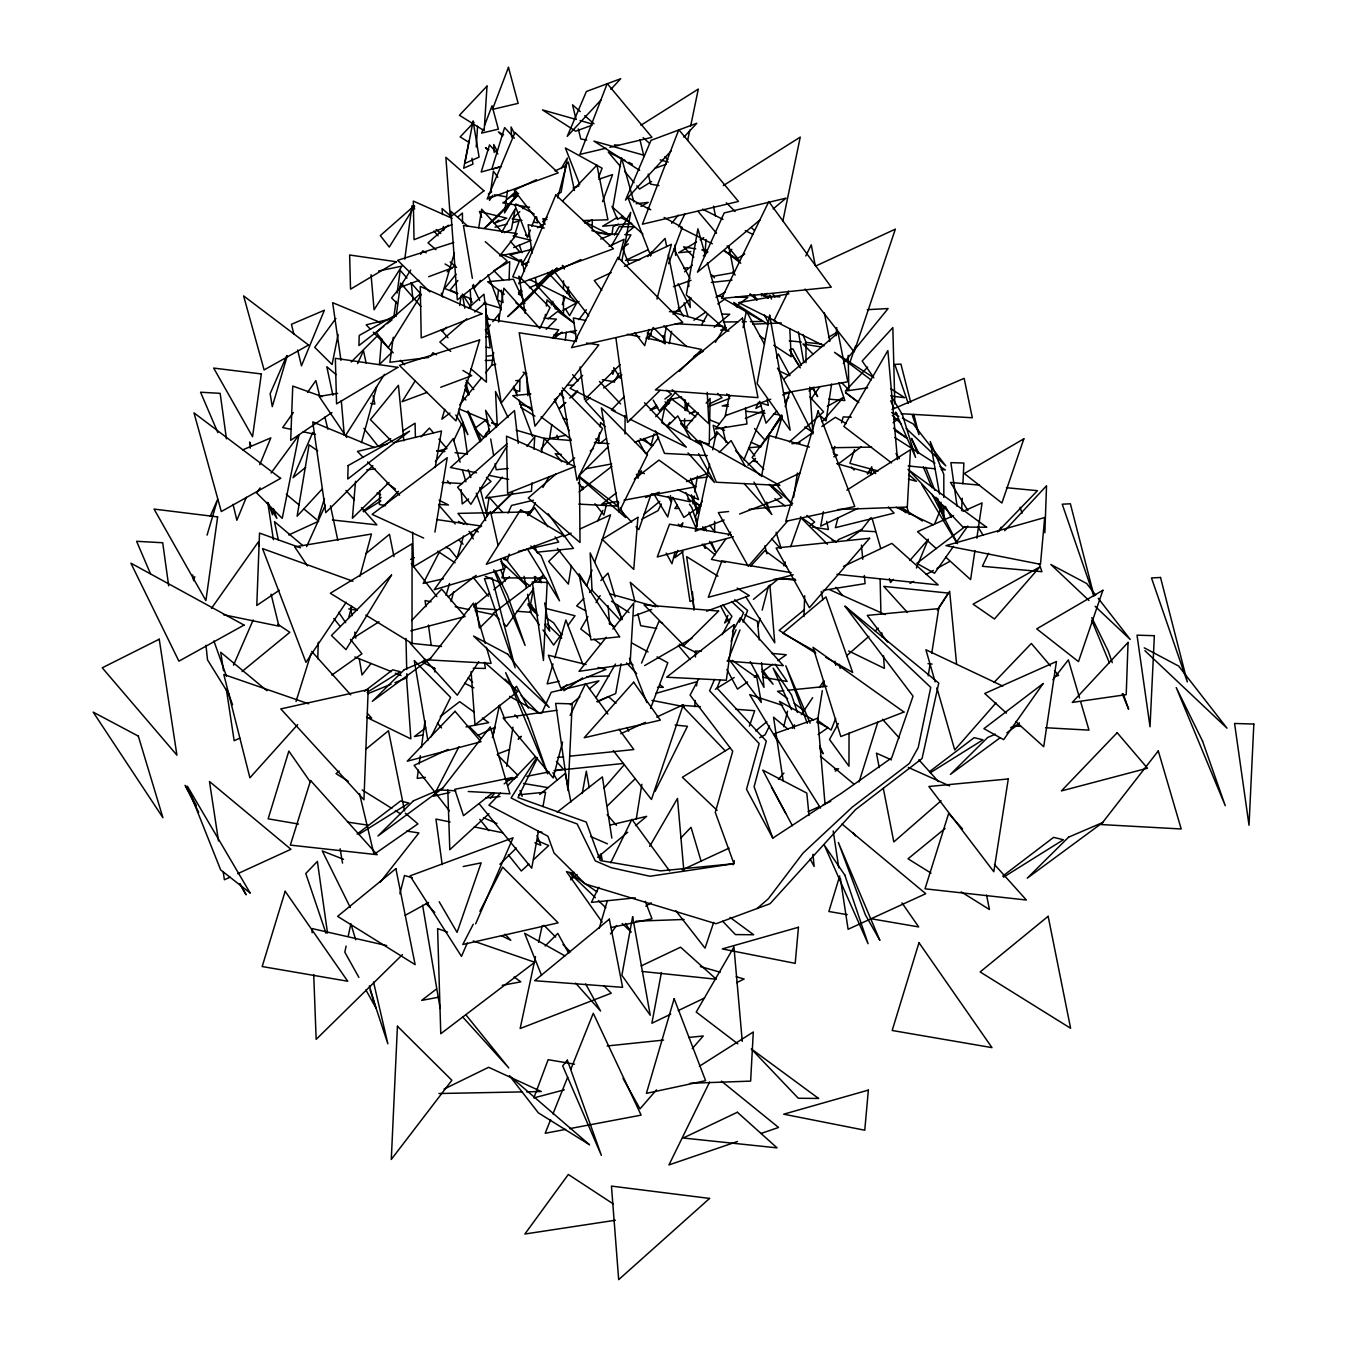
<?xml version="1.0" encoding="UTF-8"?>
<svg xmlns="http://www.w3.org/2000/svg" width="1347" height="1347" viewBox="0 0 1347 1347"><rect width="100%" height="100%" fill="white"/><g stroke="black" fill="none" stroke-linecap="round" stroke-linejoin="round"><path stroke-width="1.5" d="M563.501 295.599L563.467 314.541L536.746 285.362L540.096 282.971M563.517 289.285L563.517 280.866M625.042 434.003L625.075 415.566M714.651 521.373L714.617 531.863L709.835 525.296M849.048 733.071L848.964 766.224L829.499 739.452L838.322 723.541M592.158 227.929L592.343 219.797L584.884 223.316M379.82 490.561L379.366 504.502L385.562 505.647M317.724 658.801L318.313 642.233M509.065 279.907L509.705 261.571L493.878 270.646L503.408 280.429M684.377 426.881L684.663 418.698M684.95 410.498L685.303 400.261M803.957 616.589L804.681 595.795M1044.868 532.738L1046.535 485.745L1004.677 530.735M961.623 510.648L962.213 498.222M962.903 483.725L963.88 463.031L950.881 462.644L957.094 506.354M498.676 321.984L499.181 313.784L492.8 321.731M531.981 482.9L531.476 491.301L485.476 498.104L502.33 477.091M533.984 449.292L534.742 436.697L526.963 446.396M476.249 146.924L477.579 126.231M704.734 256.216L706.081 239.463M836.083 335.74L836.74 327.607M871.122 474.531L871.762 466.769L867.586 474.077M355.541 481.334L352.409 518.258L388.997 482.445M381.639 338.602L379.45 364.498L391.152 353.032M694.715 706.687L695.271 700.44M696.584 685.876L696.955 681.7L655.585 693.469M544.963 318.498L545.417 314.356M546.31 306.089L546.983 299.893L574.192 323.162M598.354 443.382L599.482 432.959M600.156 426.713L600.594 422.554L605.258 426.528M498.542 289.874L497.38 299.876L503.088 302.57L501.252 290.194M490.022 196.477L489.5 200.383L492.699 195.349M490.527 192.587L493.389 171.153L497.851 177.299M507.533 190.432L504.536 212.91L516.911 193.396M393.779 317.707L396.018 301.206M397.129 292.973L400.194 270.292L406.996 278.139M393.29 337.272L389.906 362.276L428.817 357.46M396.102 316.427L400.615 283.089L420.938 306.527M404.757 259.196L411.98 205.754L414.724 208.92M418.328 770.13L417.216 778.364L425.399 777.354M419.17 763.968L420.281 755.734M421.392 747.518L425.012 720.78M485.947 436.765L486.503 432.64M565.252 340.168L566.346 332.254M618.643 502.111L618.071 506.118L578.806 504.132M611.908 234.715L613.087 226.734L618.374 224.04M831.604 383.996L826.065 420.954L819.953 415.432M974.942 550.586L970.598 579.597L945.628 557.052M976.811 538.143L982.081 502.919L963.088 511.389M793.652 497.279L797.424 473.033M928.235 675.824L930.137 663.616M931.737 653.43L938.724 608.625L867.266 615.394L887.589 642.081M459.647 305.516L461.23 295.498M478.724 227.879L481.687 209.189L502.094 232.054M493.675 352.611L491.706 365.088L495.747 364.279M498.609 321.445L503.879 288.191L539.676 328.298M486.57 513.375L489.129 497.195L502.734 512.449M551.782 424.507L549.559 438.516L565.892 435.266M555.25 402.484L555.89 398.476M506.758 766.359L512.954 727.228M692.947 503.93L694.227 495.982M694.85 492.009L697.392 476.097M817.208 722.716L822.327 690.674M822.966 686.667L823.926 680.656L819.414 687.458M571.381 565.454L568.367 584.076L548.684 561.43L560.335 550.064M636.255 819.06L641.846 784.324M434.929 532.116L447.204 457.711L372.109 514.369L423.665 538.059M435.182 467.561L441.479 431.006L393.459 442.675M621.809 261.301L630.733 212.371L611.302 246.131M538.463 831.2L531.711 868.175L479.145 803.772M542.959 806.55L545.586 792.171L518.662 794.764M621.102 663.785L615.68 693.57L596.738 701.568M533.479 588.386L530.583 604.214L536.561 612.632M534.574 582.46L535.668 576.516M582.207 793.501L586.315 771.191L589.245 787.692M669.274 343.67L671.581 331.379M661.411 972.534L651.881 1023.232L670.705 1014.207M761.526 476.552L769.238 435.586L809.429 447.036M823.404 511.759L820.71 526.155L858.106 508.24M469.059 140.745L463.671 168.207L472.965 164.098L471.989 158.256M541.46 452.44L544.239 438.398L516.12 430.131M338.114 334.443L332.069 364.566L314.727 347.341L335.874 318.498M666.512 326.193L664.105 338.249L653.699 327.91M650.584 255.812L651.392 251.788M729.4 395.21L725.258 415.718L770.753 399.217M743.056 327.54L746.373 311.123L764.439 344.226M687.66 140.458L689.782 130.188M690.641 126.079L698.302 89.087L640.953 125.237M782.792 221.346L800.253 137.108L723.255 185.633M346.112 946.099L344.815 952.194L358.874 977.383M348.284 935.946L350.894 923.739L355.675 939.785M492.531 737.533L499.434 705.306M535.517 956.673L520.144 1028.536L611.269 993.21L603.961 985.836M538.598 942.311L542.117 925.877M661.697 422.015L664.745 407.737L675.049 418.142M709.616 464.042L695.237 531.206L724.164 519.993M712.664 449.797L716.587 431.478L728.222 443.23M672.389 497.834L667.725 517.012L653.968 494.096M783.735 726.723L787.524 711.182M555.082 338.484L556.564 332.541M606.386 504.839L603.86 515.025L594.903 503.727M399.874 893.768L404.504 875.483L412.401 877.84M562.541 742.062L553.179 777.909L503.088 717.968L556.9 710.273M451.06 601.57L453.686 591.602M557.692 197.925L566.161 165.732L555.015 170.968M492.446 737.348L495.09 727.313L478.151 735.277M618.728 259.567L624.065 239.295L609.063 246.349M648.968 329.443L644.708 345.657L634.622 332.642M656.982 299.051L671.378 244.329L624.368 266.403M838.053 517.568L835.393 527.67L894.088 513.123L888.38 506.977M654.053 433.936L650.955 445.655L644.068 438.415M757.856 626.355L760.011 618.239M762.149 610.14L768.598 585.81M675.066 552.034L671.951 563.753L666.176 553.095M681.835 526.677L682.878 522.771L680.134 525.869M361.501 442.591L376.722 386.774M348.469 618.357L351.752 606.318M359.969 576.196L371.469 534.018L294.707 546.899L307.453 565.841M833.221 452.306L834.887 446.413M841.538 422.806L843.205 416.913L851.338 417.2M441.799 296.054L454.394 252.983M552.994 663.936L547.135 683.889L559.123 681.329M554.745 657.942L565.875 620.007L582.695 663.886M599.263 928.201L607.413 900.469M194.793 576.735L193.631 580.709L192.688 574.933M207.084 535.113L217.608 499.434L210.216 516.356M287.298 355.692L272.262 406.642L270.158 393.678L286.793 355.591M444.779 409.32L441.867 419.22L449.898 413.058M446.059 595.391L449.561 583.487M457.155 557.742L463.57 535.938M614.569 368.421L612.834 374.298L612.228 370.593M775.704 438.061L782.22 416.425M785.183 406.592L789.914 390.849M839.72 875.937L828.86 911.498L847.229 914.647M505.546 565.993L501.875 577.863L545.788 578.099M507.381 560.066L509.217 554.122M318.246 518.41L324.459 498.592M296.02 701.501L311.106 653.396M859.049 781.984L877.823 722.144M513.611 238.284L519.066 221.043L513.055 222.575M854.52 449.612L849.923 463.368L878.143 470.979M592.007 570.101L586.72 585.894L557.405 548.364M594.667 562.204L610.561 514.84L580.49 528.765M713.708 922.358L705.037 948.17L675.739 910.639M733.021 864.757L734.368 860.784M849.536 363.522L855.48 346.179M651.005 494.383L638.865 529.624L636.003 526.626M749.387 726.168L754.707 710.694L735.917 709.297M686.027 410.7L688.721 403.107M783.903 565.841L785.267 562.002M790.723 546.613L800.96 517.787L827.428 544.239M602.53 201.646L612.548 174.605L598.708 179.286M562.271 304.658L565.168 296.862M566.632 292.973L568.804 287.13M519.151 293.882L520.599 290.043M530.398 230.068L527.553 237.577L514.739 204.828M531.812 226.313L535.365 216.934M598.556 177.535L602.092 168.19L565.386 147.985L579.681 184.472M581.635 490.342L583.066 486.57M668.533 263.743L682.272 227.441L664.138 217.473M650.567 708.387L667.809 662.791L657.05 656.881M483.118 129.194L481.637 133.1L498.356 129.16L492.059 105.756L484.617 125.288M648.682 338.956L653.177 327.489M720.089 680.387L717.025 688.165L766.291 741.103L754.101 786.766L772.791 838.12L841.319 793.332L891.697 757.873L913.047 696.163L844.99 606.251L938.758 683.081L922.072 758.513L855.497 809.648L770.029 903.719L716.032 923.739L585.17 883.952L554.038 852.971L547.943 836.234L488.927 805.203L500.562 793.029M727.734 660.973L739.991 629.908M743.056 622.129L747.652 610.477L734.738 599.752M550.62 1119.727L545.198 1133.265L565.605 1129.409M552.943 1113.918L567.676 1077.145M570.774 1069.4L593.269 1013.264L641.121 1115.131L569.697 1128.634M835.696 718.54L831.065 730.074L817.68 720.376M246.349 497.279L236.87 520.262L233.048 504.384M259.769 464.698L270.831 437.876L242.696 449.881M677.81 550.401L674.78 557.759L682.996 551.714M743.881 460L764.338 410.38L745.346 418.496M758.26 402.618L755.852 408.461L761.308 405.43M776.731 357.881L778.347 353.992L789.982 375.527M916.398 568.03L928.302 539.204M934.65 523.831L942.58 504.62M641.542 663.078L658.902 621.455L662.572 623.307M520.11 259.718L512.752 276.775L519.908 278.913M551.31 304.944L552.876 301.29M312.773 432.454L293.09 477.663L305.702 467.325M233.502 665.199L253.169 620.007M467.291 943.018L461.482 956.404L410.06 875.87L513.072 837.8L475.626 923.89M727.936 615.394L724.619 622.988L729.434 619.048M714.567 679.359L709.6 690.775L759.169 743.578L746.524 789.325L772.791 838.12M731.118 641.273L736.085 629.84M739.385 622.23L743.527 612.717L731.539 601.486M702.141 501.135L695.49 516.339L697.174 526.626M357.595 363.606L363.471 350.59L366.098 362.932M306.611 546.663L325.334 505.209M508.088 513.089L511.523 505.462L533.412 500.242M541.763 713.22L551.209 692.274L598.944 680.858L589.414 688.839M574.142 872.284L570.741 879.81L577.072 874.506M988.58 553.28L982.367 566.296L1041.921 571.7L1039.278 563.905M999.238 530.954L1001.023 527.233M453.602 440.772L461.768 423.749M473.891 607.042L475.71 603.254L479.33 627.702M530.045 513.864L535.517 502.65M570.151 715.308L585.625 683.535L607.867 714.011M598.775 887.286L591.417 902.389L635.296 897.843M610.73 862.737L631.878 819.313L669.627 870.987M709.583 1082.062L668.954 1164.919L737.466 1141.498M678.585 226.835L684.916 213.971M537.52 757.991L518.023 797.576L586.231 822.04L600.257 860.548L660.619 870.903L733.963 863.696L715.274 812.359L732.734 751.256L690.085 695.119L698.84 678.619M788.517 291.12L773.969 320.754L824.027 345.893M805.809 255.947L811.264 244.834L815.221 265.376M539.962 328.011L550.014 307.705L518.881 276.118L525.212 313.363M431.023 736.944L450.588 697.376L414.27 660.518L427.875 740.547M661.276 504.031L658.01 510.665L641.913 519.201M769.507 725.898L765.079 734.822L759.674 737.701M597.411 521.39L602.884 510.412M655.097 791.396L687.458 726.286L675.133 725.056M439.543 551.698L423.211 583.419L443.315 578.84M458.957 746.709L433.465 796.195L449.797 792.491M473.252 924.227L462.812 944.5L558.129 922.847L502.667 867.114L479.902 911.33M722.177 634.639L731.909 616.32L722.935 604.837M577.459 301.576L569.629 315.636L565.269 308.716M637.586 477.848L641.542 470.743M732.465 631.794L740.379 617.616L783.314 665.637L727.06 661.023M614.417 235.153L619.216 226.616L634.151 226.767L626.271 233.368M701.652 324.644L707.63 314.003M501.64 232.391L515.143 208.953L511.355 229.647L504.182 232.677M561.278 168.51L567.323 158.02L561.042 192.419L557.456 193.934M531.779 247.292L521.609 264.955L528.967 261.84M542.841 487.513L549.054 476.72M614.047 381.942L619.132 373.119M596.014 697.847L615.461 664.088M587.898 616.724L580.776 629.015L590.693 636.592M596.048 602.665L600.122 595.643M649.709 846.354L677.474 798.451L683.821 870.499M715.392 342.34L725.04 326.311M414.674 206.209L389.283 247.073L380.309 235.59L414.236 205.788M421.342 294.454L388.205 347.762L376.251 332.44L420.399 293.663M506.91 446.379L470.911 504.283L457.626 487.277L507.078 443.82M410.683 270.074L399.655 287.568L419.001 280.328M420.601 254.314L422.806 250.811L426.224 252.832M415.28 380.746L402.046 401.743L427.201 392.331M430.72 356.231L432.926 352.729L436.445 354.817M536.78 757.485L511.085 797.963L526.155 805.523L577.19 823.96L595.29 860.885L611.353 867.737L649.894 876.257L733.963 863.696M345.573 435.485L384.552 374.314M478.741 661.646L457.29 695.204L410.178 643.192L441.563 646.476M781.715 415.011L765.382 440.553L754.488 428.514M937.36 610.309L948.372 593.101L883.784 586.366L907.457 612.498M760.567 447.052L769.827 433.044M772.151 429.541L781.428 415.533M938.051 608.793L949.652 591.282L956.623 664.357M677.154 505.091L674.881 508.526L678.753 508.391M792.339 728.256L794.595 724.854M801.364 714.651L812.645 697.662M554.055 402.298L557.355 397.348M346.213 602.244L305.971 662.37L262.547 548.599L352.965 581.231M575.253 341.06L577.459 337.777M527.805 515.228L530.162 511.894L457.963 513.392L467.173 524.69M810.625 399.739L819.902 386.555M953.508 546.326L934.532 573.266L916.802 563.349L965.126 526.559M955.882 542.959L967.752 526.121M293.36 412.468L282.685 427.588L290.885 429.289M307.571 392.331L315.872 380.578L319.879 396.793M211.462 608.339L258.237 542.083L259.213 546.091M725.848 538.935L711.401 559.392L725.376 562.288M728.256 535.517L730.663 532.099M489.365 429.255L483.455 437.455L474.514 428.615M533.496 588.925L506.489 626.372L503.559 623.459M538.413 582.106L543.312 575.304L493.255 613.255L499.131 619.081M561.952 633.646L553.634 645.045L542.942 629.908M567.895 625.513L575.017 615.764L545.535 608.389M610.477 933.892L616.556 925.541M260.173 487.9L256.536 492.85L282.23 518.376L298.916 435.064L271.067 473.033M782.371 416.223L752.097 457.492L763.85 469.16M578.89 319.694L586.332 309.709M646.223 454.107L658.717 437.371M667.455 425.669L669.947 422.318M726.572 414.556L715.442 429.02L746.945 423.968L745.413 408.006M435.367 461.566L453.198 438.617L460.118 462.189M871.054 517.618L860.733 530.87L875.314 531.678M1019.41 722.834L1016.833 726.151L1020.959 726.37M1052.899 679.747L1068.356 659.862L1079.553 697.999M480.424 280.429L474.093 288.494L473.403 284.436M500.714 254.617L517.181 233.637L463.435 225.454L472.376 278.324M525.566 372.092L501.303 402.972L487.092 318.919L558.752 329.83L552.371 337.962M371.031 663.482L362.023 674.965L359.245 658.616M380.224 882.167L418.9 832.934L406.659 831.082M486.435 329.661L490.257 324.896M606.352 637.232L578.991 671.345L630.093 663.802L633.73 603.119L612.868 629.1M671.698 223.282L678.265 215.116M564.528 166.792L568.333 162.078L574.462 190.466M456.111 274.199L444.611 288.426L457.475 293.814M457.862 280.513L450.1 290.11L457.795 293.326M459.681 404.858L481.704 377.615M485.594 372.799L492.076 364.784M541.039 449.157L550.216 437.809M490.426 798.283L494.332 793.45M402.938 284.015L391.59 297.906L397.466 303.917M843.34 363.522L888.111 308.547L867.249 309.692M685.034 428.464L698.234 412.653M706.148 403.174L710.122 398.426L709.263 444.089L695.776 440.705M675.588 392.28L659.323 411.02L653.194 400.042M787.574 521.036L748.275 566.346L718.338 512.618L728.592 511.54M603.877 788.231L624.2 764.793M656.494 1089.858L640.01 1108.867L623.038 1078.425M692.24 1048.639L703.252 1035.961L688.62 1037.493M822.141 421.796L843.424 397.365L827.226 406.407M776.748 410.919L766.022 423.16L759.725 401.271M784.813 401.726L788.837 397.146M893.297 579.378L890.535 582.527L889.39 578.52M909.865 560.487L927.797 540.029M996.022 702.865L954.737 749.959L936.872 687.846M778.398 779.341L783.937 773.094M527.704 515.665L534.658 507.853L547.875 526.66M297.653 724.619L249.902 777.808L223.804 674.477L308.598 703.808M655.736 416.728L671.766 399.2L695.827 416.897M750.801 565.959L764.877 550.586L786.631 566.599M729.064 252.31L731.825 249.313M322.169 489.028L297.115 516.221L309.086 444.813L317.656 450.875M601.015 99.964L567.222 136.367L586.4 91.495L620.714 78.715L610.865 89.34M671.126 150.948L625.479 200.131L651.039 140.324L696.786 123.267L683.956 137.108M867.67 367.074L845.344 391.068L867.603 387.869M473.959 122.324L460.169 136.906L469.11 142.479M572.121 397.129L577.711 391.236M512.803 493.019L491.352 513.645L512.331 493.002M542.723 221.8L547 217.322M562.692 200.905L596.923 165.092L607.918 219.78L582.679 220.554M647.722 256.587L665.064 238.453L666.698 246.552M583.79 598.455L576.668 605.914L585.743 610.865M589.498 592.495L592.343 589.515M600.897 580.557L608.019 573.098L615.091 596.906M507.819 785.419L535.433 756.526M680.875 837.952L691.028 827.311L701.147 861.39M420.988 436.866L429.407 428.093L433.448 432.825M411.61 620.529L441.715 589.094L465.102 616.488L410.784 630.817M867.283 473.403L871.627 468.874L875.718 473.673M994.069 682.407L1031.347 643.479L1050.441 665.856M582.628 375.342L570.084 388.374L615.04 410.7M624.351 396.523L611.403 409.976L626.389 417.418M422.2 662.202L425.08 659.205M997.504 531.981L1037.476 490.678L1006.411 487.715M351.197 361.989L377.48 335.757M372.866 465.607L325.755 512.618L312.723 421.897L374.517 447.574M667.085 426.629L677.81 415.937L690.691 439.324M719.18 452.474L731.118 440.587L745.026 465.843M513.83 688.94L516.473 686.313L528.495 708.152M545.114 946.015L557.81 933.387L568.737 953.255M546.225 329.308L556.446 319.155L543.868 318.111M383.003 506.674L398.493 491.318M579.951 474.784L608.137 446.8M835.898 542.302L838.844 539.389L861.928 529.489L847.128 540.4M565.42 402.467L559.561 408.242L565.841 402.686M569.798 398.14L577.122 390.933M521.104 736.371L518.191 739.234L521.323 736.472M552.741 270.006L536.544 285.934L535.433 277.768M620.159 364.566L584.581 399.554L580.086 366.906M646.846 338.316L651.291 333.938L647.183 333.096M660.131 390.31L627.517 422.386L615.899 337.878M679.393 371.351L701.635 349.479L645.971 338.046M479.785 627.803L493.255 614.569L475.205 610.848M402.45 954.602L316.158 1039.362L313.716 974.538M499.905 864.235L516.372 848.038M607.514 805.742L635.363 778.6M519.807 211.664L512.23 218.921L521.996 220.42M522.838 208.768L525.852 205.855M528.916 863.949L521.306 871.021L508.341 854.874M533.479 859.706L548.7 845.546L537.2 840.646M488.978 813.723L449.797 849.721L447.793 789.813M442.153 331.379L446.8 327.254M468.487 307.992L483.977 294.218L485.173 304.557M516.255 191.156L506.842 199.491L517.164 192.368M560.689 690.287L566.851 684.832M673.012 314.205L691.381 298.041M789.393 441.934L823.606 411.845L809.901 396.927M747.922 465.17L755.6 458.485M846.758 655.652L868.866 636.407M875.18 630.901L878.345 628.157M941.048 800.775L893.819 841.909L883.295 788.248M448.349 225.218L427.992 242.814L435.94 249.65M457.744 217.103L462.425 213.045L462.526 223.366M466.752 318.801L439.846 342.071L450.706 351.432M474.666 311.965L485.762 302.368L486.402 382.144L470.878 368.792M556.109 473.925L528.277 497.986L580.018 542.487L579.463 474.481M566.935 464.563L574.664 457.879M757.031 908.535L768.261 898.853L802.947 853.19L852.196 807.19L909.393 763.395L918.199 747.602L930.743 687.408L844.99 606.251M684.545 271.841L692.341 265.191M703.269 255.863L707.95 251.872M783.887 379.079L838.087 332.844L847.819 381.79L783.802 393.105M709.852 440.435L717.581 433.953M760.28 219.679L697.46 272.178L724.181 212.927L786.059 198.144L773.178 208.903M714.179 327.254L729.754 314.221L721.706 314.137M528.108 512.971L534.506 507.617M570.337 704.767L579.867 696.803M597.647 857.332L627.702 832.21M635.599 825.593L646.678 816.333L609.972 825.122M474.885 605.258L489.045 593.572M493.777 589.683L509.52 576.701M539.726 794.494L565.319 773.397L570.909 802.037M643.9 514.419L659.794 501.337M755.667 730.933L766.83 721.739M242.022 671.53L289.841 632.315L277.836 624.301M663.768 408.04L666.933 405.447M753.428 599.348L779.037 578.351M365.879 553.617L389.485 534.304L393.947 556.58M339.208 771.04L336.026 773.649L348.233 781.26M366.232 748.932L388.492 730.731L404.571 810.928M804.479 609.635L779.138 630.362L815.777 653.177M945.089 828.489L908.03 858.797L931.046 873.125M492.766 792.794L463.503 815.693L454.747 789.325L512.281 777.522L504.148 783.887M447.103 271.808L455.303 265.426M553.886 338.451L562.019 332.12M468.604 498.946L462.206 503.946L461.145 489.601M479.835 490.19L491.049 481.451L486.385 477.343M579.109 491.874L611.925 466.298M557.187 812.157L602.378 776.899L611.841 838.12M383.76 326.311L358.942 345.522L359.211 335.454L396.405 314.626M387.06 323.751L392.028 319.913M548.094 318.852L557.793 311.376L574.394 323.364M590.255 450.942L593.488 448.45M599.954 443.466L606.436 438.482M616.253 493.002L601.469 504.401L617.886 501.337M634.336 479.077L658.986 460.102L695.877 486.738L624.048 500.175M425.703 727.835L414.371 736.556L422.638 735.007M440.25 716.621L459.664 701.669L474.195 712.159M436.377 989.068L421.678 1000.4L438.196 997.302M448.181 596.822L476.198 575.354M363.101 511.119L381.15 497.38M650.163 410.212L656.713 405.228M664.896 399.015L671.446 394.031L666.58 390.327M364.481 691.314L392.684 669.829L400.244 671.682L367.175 692.341M809.042 391.017L814.043 387.212M357.09 834.096L400.547 800.994L408.949 803.048L359.447 833.995M929.548 771.629L974.15 737.668L982.956 739.823L930.289 772.757M1002.707 876.122L1053.607 837.363L1063.389 839.753L1003.532 877.166M476.131 427.403L485.779 420.079M737.988 304.86L747.821 297.451L735.462 296.997M837.75 464.395L861.238 446.716M893.128 422.722L898.163 418.934L894.088 418.782M809.631 525.801L814.649 522.08L806.769 515.43M835.258 771.225L838.609 768.75L834.584 769.406M1000.181 737.735L950.41 774.407L987.637 737.499L995.332 734.199M1006.815 732.852L1018.416 724.299L1010.721 727.599M550.148 275.748L563.551 266.134M590.407 397.483L585.44 401.052L603.826 421.106M603.641 387.987L621.843 374.921M331.833 675.083L361.939 653.783L350.439 639.337M747.568 681.986L737.483 689.092L726.909 669.476M754.303 677.238L757.671 674.881M762.722 671.328L772.824 664.223M777.876 660.67L786.278 654.743L771.679 653.362M818.151 734.57L827.917 727.75L817.158 721.891M495.477 222.356L498.828 220.049M563.854 690.809L582.544 677.895M693.84 320.199L705.828 312.049M717.799 303.9L724.652 299.253L762.789 321.445L750.38 321.63M796.498 443.752L813.403 432.252M821.855 426.511L835.376 417.317L846.286 423.648M331.934 412.586L290.699 440.351L292.754 386.067L322.303 396.692M279.3 590.272L256.789 605.443L259.516 533.075L300.482 547.808M846.859 490.14L910.437 449.746L907.322 507.044L838.12 509.503M645.836 906.127L651.106 902.776M699.379 1066.252L753.293 1032.004L750.633 1081.119L690.27 1083.274M378.49 446.312L390.697 438.6M402.888 430.905L415.078 423.194L415.415 437.489M352.931 638.259L379.063 621.742M363.505 511.776L380.898 500.899M651.561 181.542L639.522 189.051L636.811 185.835M624.84 246.097L628.342 243.925M744.723 253.977L737.718 258.355L727.144 245.828M715.341 689.294L734.216 677.524M537.487 227.744L542.622 224.579M730.023 747.972L682.373 777.27L717.075 810.322M488.338 193.85L491.655 191.863M506.287 200.77L502.768 202.892L529.539 207.236M513.325 196.544L518.595 193.379M617.364 217.406L602.648 226.245L631.76 223.484L620.815 217.439M696.584 241.938L678.602 252.731L690.826 251.569M700.171 239.766L703.774 237.611M828.506 337.255L837.43 332.036M644.641 665.586L692.004 638.242M562.945 310.467L579.042 301.492M910.05 583.403L913.636 581.399M926.197 574.445L933.37 570.471M936.956 568.485L949.517 561.514M622.87 216.396L617.431 219.393L611.959 206.377M640.97 206.394L648.21 202.387L636.121 203.717M715.931 297.249L725.056 292.215M405.228 915.303L428.565 902.473M693.89 356.248L703.151 351.415M689.428 413.748L694.85 411.071M709.33 403.965L721.992 397.752L717.648 393.408M444.055 1089.083L488.641 1067.295L541.292 1091.525L526.66 1091.811M720.712 330.217L726.286 327.557M771.629 486.621L799.882 473.1M833.776 456.869L837.548 455.067L833.524 453.922M678.248 1010.604L704.599 997.975M736.624 982.653L744.15 979.033L736.186 976.76M843.542 566.363L891.882 543.38L938.186 584.918L836.925 574.293M597.58 701.871L608.558 696.652L616 703.336M641.189 965.917L680.572 947.194L716.301 979.235L642.115 971.456M647.856 249.852L625.496 260.409L639.842 259.651M536.426 179.707L514.116 190.18L543.11 227.626M580.927 259.567L554.661 271.892L588.706 315.855M611.201 272.599L594.28 280.546L601.84 290.312M410.616 559.375L414.405 557.591M448.012 749.42L414.118 765.332L449.427 810.928M815.575 266.1L895.351 229.125L854.133 351.937L805.018 289.033M563.585 536.611L571.111 533.126M620.748 733.745L645.365 722.329M656.73 717.059L683.249 704.767L651.46 799.512L613.239 750.548M682.205 869.859L729.097 848.122M288.713 534.961L318.65 521.238L304.102 509.115M239.766 738.156L234.159 740.732L226.347 689.31M693.756 599.836L690.018 601.553L682.272 550.637M230.101 877.166L224.393 879.776L223.164 871.593M237.712 873.681L290.952 849.284L209.475 781.496L218.5 840.882M808.082 811.736L819.414 806.55M823.185 804.816L830.729 801.347M518.427 292.669L522.064 291.053M529.354 287.787L536.645 284.537M953.592 515.615L917.526 531.695L936.266 548.599M761.425 295.818L767.218 293.326M892 409.471L964.132 378.355L972.315 417.755L901.16 413.697M726.353 426.595L722.548 428.228L725.966 442.439M494.282 223.366L506.775 218.197L479.465 211.479L481.67 217.322M513.662 247.545L531.122 240.338L513.106 235.91M600.711 239.042L610.14 235.153L591.804 230.64M367.832 693.688L391.051 684.225M394.907 682.66L406.525 677.928L410.869 738.863L366.586 717.311M451.969 224.612L414.034 239.699L413.327 201.09L452.154 218.315M691.045 413.344L694.917 411.845M708.488 406.575L729.788 398.308M645.533 497.498L659.205 492.194M686.532 481.603L708.017 473.268M739.604 514.015L782.035 497.565L768.935 484.348M497.986 753.882L509.705 749.336M428.683 276.707L451.902 268.019L445.049 263.978M440.755 387.263L471.703 375.678L462.897 370.459M592.141 125.17L575.725 131.215L542.437 109.898L576.129 119.445M654.777 168.409L666.361 164.132M634.319 615.848L651.695 609.45M673.399 286.675L691.028 280.294M634.875 442.186L658.178 433.717M782.624 394.907L790.537 392.028L777.488 368.135M706.619 611.184L749.336 595.66L737.146 588.083M651.83 409.505L657.757 407.383M665.654 404.555L669.611 403.14M760.954 1133.484L778.566 1127.456L721.436 1081.153M573.014 187.957L578.941 185.953M453.821 242.511L397.668 260.308L429.845 291.878M500.158 166.742L481.182 172.029L489.533 144.904L497.935 153.996M501.471 166.59L491.756 169.301L504.603 127.561L514.402 138.185M436.984 451.262L446.951 448.635L438.853 439.139M733.374 536.78L657.285 556.951L669.543 524.185L731.202 534.675M793.248 574.748L708.286 597.277L721.908 560.874L791.177 572.643M1054.65 676.48L1058.624 675.436L1054.533 670.638M564.309 1089.824L533.85 1097.906L548.145 1059.685L574.529 1064.164M728.07 404.42L722.194 405.918L728.441 406.289M495.039 227.155L507.044 224.107M531.998 249.296L509.991 254.903L527.047 265.628M390.596 318.902L366.199 324.829L370.476 329.274M387.465 444.14L357.443 451.43L363.269 457.475M605.931 148.254L579.917 154.417L607.211 83.548L651.965 137.343L609.938 147.294M667.371 400.16L681.565 396.877M518.376 551.344L558.685 542.05L555.082 536.914M506.994 779.492L517.214 777.168M610.982 927.544L651.965 918.755L645.264 901.278M378.625 271L401.894 266.15L374.079 309.793L371.048 274.687M463.216 866.525L481.148 862.855L457.071 932.36L439.173 901.732M499.653 255.879L519.807 251.872L510.277 241.197M506.506 780.368L514.621 778.751M526.795 776.327L549.105 771.898M555.183 770.686L563.299 769.07L556.395 761.324M683.603 268.457L687.576 267.666M553.92 334.746L576.533 330.52M585.423 468.823L611.723 463.907M466.011 726.892L488.725 722.649L482.277 717.985M502.229 985.331L520.818 981.845L514.083 976.979M711.452 276.59L733.98 272.616L728.71 246.097M788.921 293.865L738.594 302.587L775.67 321.158M337.659 393.324L319.155 396.439L346.751 437.455M823.101 590.34L865.094 583.621L864.319 575.506M615.394 1220.247L524.875 1234.02L568.316 1174.466L613.188 1203.864M486.57 356.248L492.665 355.339M366.855 469.85L375.224 468.891M711.334 282.432L731.993 280.159M485.745 336.918L489.618 336.497L485.24 329.695M508.122 468.47L496.218 469.766L495.107 463.621M749.117 509.402L792.221 504.923M536.628 552.236L573.485 548.431L548.178 513.763M557.456 757.452L563.652 756.812M569.848 756.172L633.831 749.555L618.997 729.232M553.971 770.686L623.509 763.446M607.16 1045.962L663.566 1040.086M692.745 478.606L706.922 477.175M783.701 690.674L777.522 691.297L787.574 698.571M787.827 690.253L826.923 686.28M530.802 393.913L512.702 395.698L532.705 410.65M703.05 250.407L707.124 250.02M760.937 446.648L748.562 447.81L754.825 456.027M791.851 443.702L800.101 442.927M485.56 797.946L500.04 796.548M515.749 380.645L519.908 380.46L519.757 391.337L513.864 389.973M752.687 324.172L781.311 322.977M586.686 676.733L609.282 675.925M635.969 921.18L684.124 919.462M669.392 311.662L679.747 311.342L668.331 254.65M485.206 360.491L493.339 360.322M438.954 1093.528L522.484 1091.895M723.507 322.034L737.971 321.815M742.113 321.748L746.255 321.697M831.688 447.726L871.543 447.12M680.252 420.719L692.493 420.55M773.902 579.311L794.949 579.025M657.488 687.273L663.364 687.324L659.996 684.848M473.201 668.213L485.375 668.449L484.465 662.337M701.417 651.241L695.355 651.022L695.473 656.999M716.907 296.306L723.086 296.525M707.276 455.572L664.509 453.417L655.433 430.872M597.9 233.216L618.576 234.277M624.772 234.597L630.968 234.917L622.701 248.656L628.729 263.743M675.268 323.751L722.969 326.21M442.254 482.445L462.425 483.556M1045.693 727.734L1088.982 730.125L1080.732 702.023M455.774 790.824L441.21 790.015L490.274 726.892L509.907 793.804L468.268 791.514M763.48 295.936L779.964 296.879M567.424 384.989L573.721 385.343M892.792 413.226L896.967 413.462M438.583 504.418L448.484 504.99L439.122 500.192M475.828 608.171L496.285 609.703M516.743 611.252L531.072 612.329L527.569 594.33M700.389 706.67L681.599 705.272L725.124 750.767M537.706 831.773L541.881 832.092M571.28 440.536L544.02 438.263L568.451 463.099M594.347 442.456L609.012 443.685M828.792 399.116L844.872 400.564L838.844 382.784M789.224 340.858L801.381 342.02M805.422 342.407L821.619 343.94M753.293 461.263L757.317 461.651M979.488 485.156L950.494 482.394L967.904 510.597M927.999 663.701L932.107 664.088M746.423 411.323L765.113 413.276M773.414 414.135L779.644 414.792M436.748 450.74L444.88 451.582M455.05 452.643L467.257 453.922M908.232 465.91L935.02 468.807M941.199 469.463L945.325 469.918L940.088 466.567M332.406 519.976L376.874 524.875L361.417 507.667M781.327 578.604L795.824 580.203M367.563 717.698L371.671 718.153L367.495 713.506M892.691 396.254L904.679 397.685L890.653 388.61M561.413 454.511L555.25 453.653L561.648 461.735M436.681 519.572L481.603 526.088L413.546 566.649L412.62 532.217M533.698 222.204L537.605 222.794L536.561 216.749M576.364 341.498L519.184 332.793L534.978 426.191L598.826 344.916L586.568 343.047M347.526 822.074L367.916 825.172M370.711 403.41L374.87 404.066L373.119 395.833M812.393 527.047L828.456 529.523L826.704 521.289M494.366 194.827L506.421 196.797M695.742 248.858L683.552 246.871L693.873 257.193M701.821 249.852L705.895 250.508M821.401 347.004L802.93 344.007L813.302 354.362M602.311 379.753L614.518 381.824M523.562 783.466L548.111 787.641M754.472 675.84L758.546 676.548M762.638 677.238L787.136 681.447L775.114 664.172M348.738 608.878L356.989 610.292M871.728 918.856L918.688 926.921L901.968 902.877M298.546 824.044L268.154 818.824L288.847 751.087L310.416 782.085M586.72 140.004L580.759 138.977L578.334 128.925M614.535 144.819L618.509 145.493M658.936 185.6L650.652 184.169L648.21 174.049M656.696 628.46L640.701 625.698L637.855 613.862M651.965 700.356L684.394 706.771M486.132 347.105L490.156 347.93L485.644 308.682M476.552 472.814L450.454 467.493L514.487 410.616L518.241 443.348M488.591 475.272L508.661 479.364M544.255 228.03L528.142 224.713L532.065 253.287M585.659 320.468L573.367 317.943L576.449 340.387M627.416 334.241L639.791 336.784M303.193 431.831L315.501 434.374M431.091 601.789L425.063 600.56L425.905 606.672M455.151 606.739L469.194 609.619M223.45 614.703L278.964 626.187L271.067 594.145M450.083 821.956L435.94 819.06L442.186 864.606M474.329 826.94L502.616 832.749M651.729 493.81L690.186 501.774L685.758 492.43M386.724 945.594L311.965 928.538L312.134 932.713M525.498 235.153L529.438 236.095M832.025 540.315L835.342 541.14M546.966 219.612L542.892 218.618L545.064 224.36M586.113 664.509L548.347 655.231L560.773 688.081L605.982 669.408L598.034 667.455M503.626 559.291L507.684 560.318M527.839 603.978L531.779 604.955M574.411 873.58L566.43 871.593L602.143 922.106M723.07 329.544L728.929 331.126M908.366 479.128L916.415 481.3L908.636 474.43M580.102 120.573L591.99 123.941M644.102 155.309L593.892 141.081L639.657 170.412M660.182 159.872L668.213 162.145M563.299 418.345L567.306 419.489M609.905 593.825L655.501 606.756M675.049 312.942L704.599 321.377M716.419 324.745L720.376 325.873M836.689 463.553L872.637 473.807M700.322 966.54L720.241 972.214M483.371 303.075L501.067 308.261M492.009 423.059L498.036 424.827M758.681 402.349L768.413 405.363L767.066 399.217M782.641 705.39L749.69 694.631L778.414 742.433M519.673 403.898L531.459 407.922M447.524 932.057L437.607 928.622L440.772 1033.738L534.725 962.263L473.285 940.981M343.552 859.302L322.27 850.934L350.304 907.508M501.168 254.263L518.393 261.049M518.528 294.252L522.367 295.768M554.998 308.648L560.756 310.921M445.689 547.303L449.511 548.818L457.172 558.315M709.953 419.978L719.332 423.733M354.817 656.982L391.472 671.648M395.328 673.197L401.12 675.504M380.107 322.388L332.658 302.688L340.959 360.424M463.57 295.751L471.265 298.983M523.074 372.176L526.761 373.725M459.007 408.865L487.85 420.971M491.706 422.588L497.464 424.995M485.274 576.297L502.7 583.605M534.927 842.835L540.736 845.276L537.032 835.477M483.556 817.781L496.976 823.505M590.525 836.47L607.463 843.828M724.551 430.417L713.152 425.315L715.51 437.304M751.155 442.321L760.651 446.581M829.634 589.7L885.215 614.569M891.428 759.876L876.426 753.158L879.254 767.605M908.316 767.436L949.584 785.907M779.98 371.317L789.258 375.695M896.159 507.263L933.269 524.791M1002.774 686.094L925.911 649.776L935.138 681.835M570.185 331.345L575.792 334.022M638.731 470.962L644.337 473.639M677.979 489.769L698.554 499.619L690.691 478.353M848.694 650.988L884.39 668.365L883.497 655.821M377.025 493.019L380.679 494.787M529.422 279.401L576.263 302.654L547.808 272.481M630.143 419.271L686.33 447.17L644.523 402.804M424.052 663.111L435.115 668.6M464.614 683.249L473.841 687.829M501.421 935.66L510.799 940.307L505.041 934.195M625.008 160.461L608.288 152.076L620.512 166.54M628.729 162.33L632.433 164.199M702.578 209.155L723.019 219.426M745.295 230.623L752.737 234.361M680.471 227.778L712.327 243.773M583.773 221.531L609.77 234.597M679.427 644.203L696.281 652.672M595.643 438.869L599.364 440.755M640.128 438.701L653.143 445.487M744.773 614.771L757.401 621.354L759.253 639.926M891.63 412.502L898.819 416.307M902.406 418.21L913.182 423.918L945.762 465.826L906.093 428.363M1144.26 647.84L1178.709 666.108L1226.999 728.188L1144.899 650.685M458.435 521.39L463.856 524.286M474.716 530.045L478.337 531.964M687.694 498.979L700.423 505.9L683.922 517.416L672.776 497.279M813.571 719.938L779.475 701.417L794.494 728.542M609.366 623.728L614.804 626.692M649.641 209.475L627.887 197.504L650.668 255.694M515.817 203.919L534.22 214.055M631.962 643.058L648.092 651.948M662 422.924L701.686 445.167M815.002 651.308L782.725 633.191L825.947 596.906L852.668 672.456L825.778 657.353M509.621 696.332L540.282 713.523M564.881 955.848L524.623 933.286L541.494 975.211M648.9 334.477L663.465 342.778M503.626 134.868L498.39 131.888L502.633 136.081M488.91 149.652L485.492 147.699L488.254 150.426M520.767 407.383L534.911 416.105M356.955 609.635L330.301 593.269L412.064 543.767L412.03 643.479L365.828 615.091M718.002 576.179L686.667 556.681L694.109 609.349M961.135 891.849L989.439 909.494L986.56 895.098M362.191 789.948L391.842 808.419M395.345 810.591L400.581 813.841M894.543 430.232L906.75 438.011L893.499 428.178M767.302 323.937L733.761 302.418L737.163 307.369M894.762 437.489L934.869 463.2M611.42 601.183L629.032 612.464M739.789 260.712L723.996 250.508L740.783 263.187M873.109 377.278L834.517 352.342L871.088 379.938M901.867 507.617L922.442 520.986M759.876 336.077L765.079 339.511M773.784 345.253L791.177 356.736L789.78 328.651M647.385 207.556L650.753 209.795M761.392 293.764L768.261 298.344M665.081 401.877L668.499 404.167M437.607 551.159L455.118 562.827M387.01 483.236L395.547 489.012M528.058 605.325L534.894 610.023M546.865 618.222L553.701 622.92L561.834 635.127M597.058 891.849L570.034 873.327L595.391 897.708M804.816 426.915L812.83 432.471M732.111 660.283L756.829 677.676L761.308 702.461L729.603 660.064M726.622 393.913L730.023 396.338M774.929 498.609L785.166 505.9M800.505 516.827L836.285 542.319M692.678 500.326L700.895 506.27M794.259 703.42L804.294 710.677M629.689 662.539L633.056 665.014M730.074 917.408L753.647 934.751L735.395 934.582L722.682 921.247M750.279 294.05L756.846 298.933M858.713 402.349L845.461 392.516L858.561 402.568M680.909 423.211L687.458 428.077M504.3 294.202L487.631 281.759L513.426 279.216L524.875 303.513M515.952 302.907L525.953 310.366M541.039 416.863L571.061 439.274M680.656 397.247L685.556 400.918M891.63 462.947L843.862 426.46L887.858 350.574L897.472 459.596M594.01 639.118L600.627 644.186M737.819 1043.824L696.231 1012.052L733.947 946.992L742.264 1041.349M749.824 294.185L756.223 299.101M579.277 476.417L618.458 506.573M501.421 563.164L506.203 567.003M525.33 582.375L530.129 586.214M899.51 507.617L905.942 512.803M678.265 524.151L681.464 526.829M702.326 544.171L715.156 554.846M788.046 729.283L773.532 717.193L783.23 781.176M820.323 756.138L854.217 784.341M841.976 823.994L925.743 893.701L848.105 929.278L840.326 878.076M286.305 494.315L299.253 505.074M266.959 690.742L220.723 652.268L223.535 670.789M772.168 486.132L792.625 503.441M336.11 374.601L326.816 366.738L332.894 395.294M302.772 545.569L274.451 521.609L278.358 539.962M405.396 813.251L417.924 823.876L374.028 854.368L359.514 793.703M450.218 261.941L456.566 267.396M578.907 476.905L625.631 517.534L620.091 507.836M468.049 226.481L450.824 211.294L457.323 299.859L507.196 260.964L485.274 241.652M451.228 216.581L442.069 208.516L442.506 214.51M436.159 229.478L440.755 233.519M485.021 662.69L517.753 691.533L475.003 724.871L471.096 671.53M643.091 137.663L649.288 143.136M664.778 156.841L667.876 159.569M580.187 111.582L572.526 104.813L575.91 118.873M584.783 115.657L593.993 123.789M642.906 234.092L612.834 207.489L621.539 157.868L633.915 201.999M657.925 606.79L630.261 582.308L635.009 602.042M1006.445 713.102L984.724 693.486L1056.452 661.512L1043.706 746.709L1015.756 721.504M663.802 325.772L686.751 346.617M672.153 389.738L708.892 423.783L707.226 392.364M1088.999 600.509L1050.845 564.494L1086.743 583.554L1095.683 595.054M1095.094 606.285L1130.2 639.421L1098.243 598.337M892.354 415.398L901.513 424.052M462.947 397.146L465.944 399.975M469.009 531.392L473.538 535.668M500.764 561.345L526.458 585.608L504.62 557.54M530.903 545.973L541.09 555.688L559.51 600.829L527.687 549.441M529.287 606.992L538.143 615.495M546.983 623.998L561.733 638.175M598.371 900.571L605.83 907.743M622.247 923.52L631.204 932.124L625.463 923.503M726.302 202.774L735.142 211.479M751.34 227.475L754.303 230.371M841.454 382.497L848.863 389.889L848.155 355.406M711.603 274.889L714.55 277.836M458.755 539.861L463.082 544.205M469.328 726.555L481.081 738.358M497.228 754.589L517.787 775.232M735.496 450.572L760.213 475.542M680.942 424.103L701.551 444.914M505.041 679.141L515.345 689.546M521.222 695.49L538.901 713.338M544.02 925.305L555.705 937.108M563.029 944.5L570.337 951.874M562.44 387.919L602.53 428.582L576.971 480.273L561.716 390.546M425.938 903.467L434.744 912.407M392.196 441.85L370.408 419.624L398.426 385.293L403.847 440.806M373.321 332.221L393.24 352.914M400.362 360.306L404.622 364.751M367.63 461.987L399.588 495.208M620.26 510.176L631.709 522.131M626.557 662.96L636.676 673.567M599.482 381.504L620.613 403.932M620.647 620.58L592.04 590.255L590.154 552.893L622.263 619.569M468.268 677.76L472.578 682.34M851.338 467.005L854.183 470.069M447.473 480.879L450.235 483.927M462.509 1016.783L508.779 1067.935L465.961 1014.914M771.696 538.766L779.964 547.976M882.487 719.281L899.274 737.971M918.856 759.775L938.438 781.597M962.533 828.91L948.658 813.453L925.019 888.818L1026.363 900.015L994.44 864.454M345.96 490.46L354.396 499.838M311.729 651.392L350.759 694.867M744.066 483.472L771.848 514.554L753.966 482.074M688.014 452.895L714.482 482.495L698.622 453.72M559.864 393.509L563.938 398.072M514.908 714.87L517.669 717.968M575.607 983.108L600.577 1011.041L585.659 983.967M761.964 671.749L773.077 684.242L762.166 669.375M469.615 299.034L472.326 302.132M485.981 421.291L490.072 425.938M607.11 814.598L616.387 825.273M433.936 231.061L438.044 235.809M411.071 282.836L420.601 293.831M441.26 329.964L448.029 337.777M438.886 505.192L455.168 523.966M437.405 723.171L441.53 727.936M572.66 374.685L578.065 381.049M698.049 211.395L716.553 233.3M624.587 171.372L634.1 182.62M678.316 645.466L690.22 659.542M466.146 380.157L473.875 389.62M473.016 577.173L488.338 596.25M479.785 819.363L488.877 830.661M835.982 587.326L842.447 595.441M363.875 428.329L378.12 446.211M333.82 618.458L340.202 626.49M578.267 482.731L583.386 489.18M465.018 389.552L468.823 394.452M411.273 563.585L436.899 596.654M776.108 483.977L791.144 503.711M544.929 624.436L549.711 631.171L544.676 602.951M598.489 854.739L602.126 859.874L601.031 853.695M529.859 611.403L539.372 624.856M513.527 387.667L517.13 392.802M873.866 377.8L862.181 360.996L892.842 327.574L894.812 403.932M732.852 271.707L735.176 275.057M852.988 832.48L855.379 835.915M689.496 504.199L691.802 507.566L697.039 523.023M895.957 453.552L899.459 458.654M338.72 612.329L345.674 622.668M462.29 294L471.029 307.604M496.605 427.487L485.56 410.313L489.601 432.875M613.66 367.731L620.192 378.12M745.666 596.553L774.761 642.805L769.878 584.952M820.542 808.116L773.868 733.913L817.764 718.22L825.054 804.597M266.959 502.431L276.842 518.376L273.357 508.594M229.512 695.305L207.522 659.862L205.973 645.247M455.808 415.028L467.948 434.643L458.468 411.424M977.703 526.458L983.142 535.264M790.756 352.594L799.445 366.653M890.805 395.58L902.305 414.388L915.556 457.391L895.688 412.098M772.723 293.579L774.845 297.047M921.887 484.836L957.212 543.582M800.337 367.866L789.527 349.883L792.912 348.822L801.465 365.357M812.224 387.633L817.629 396.607L812.881 387.431M239.867 884.07L246.147 894.812L240.052 883.868M709.616 541.342L715.425 551.546L711.435 542.134M820.104 748.477L823.084 753.714L819.835 746.07M678.332 307.369L683.4 316.276M365.913 989.961L375.948 1007.943L369.381 985.903M552.927 772.707L556.951 779.947M196.359 805.405L185.179 785.335L198.683 812.342M673.955 249.027L690.018 278.442M562.389 265.393L564.359 269.013M771.477 787.17L785.739 813.453M945.358 506.388L951.336 517.433M636.39 474.262L638.377 477.949M638.343 440.368L645.095 453.013M668.23 496.386L671.126 501.808L670.503 495.612M720.679 606.184L729.552 622.802M750.228 661.562L764.002 687.391L761.526 662.623M792.39 825.711L762.739 770.097L806.802 793.097L809.042 815.524M810.187 859.066L814.144 866.475L812.931 854.251M514.807 134.077L511.052 126.972L511.624 137.125M497.397 151.436L493.726 144.516L494.181 152.43M465.069 386.134L468.891 393.408M470.356 533.395L473.252 538.918M932.057 494.332L957.464 543.498M754.051 294.909L756.879 300.381M764.389 314.996L768.144 322.303M791.767 392.179L812.915 433.936L809.732 387.06M678.181 283.678L690.287 307.571L689.58 297.064M1091.794 617.684L1108.194 651.039L1112.285 662.673M918.603 452.861L911.498 438.398L917.795 453.602M925.709 467.308L934.835 490.409M468.066 411.071L481.569 440.806M495.595 571.162L507.583 595.559L525.111 645.432L493.726 569.798M472.46 285.513L479.7 300.516M486.014 313.649L488.725 319.273M508.038 417.503L495.528 391.489L497.228 425.13M554.392 399.301L569.175 430.686M791.581 709.684L773.127 668.129L791.581 695.069L797.475 712.462M688.94 512.096L696.551 529.203M703.302 544.424L704.986 548.229M890.721 400.783L894.038 408.326M769.878 295.33L771.545 299.118M627.045 727.464L628.695 731.219M217.827 432.606L200.568 392.23L220.15 393.341L226.448 438.836M150.477 573.755L136.603 541.292L162.718 542.757L168.678 585.861M810.103 723.137L785.789 665.772L807.308 723.339M691.466 495.023L698.655 511.978M705.037 527.047L706.636 530.819M534.254 545.367L537.47 553.078M1091.727 620.26L1109.372 662.808M1122.219 693.739L1128.634 709.212L1123.179 693.705M923.318 466.887L931.989 487.782M935.929 497.279L944.601 518.174L937.63 498.339M467.527 411.458L480.138 441.85M802.863 334.494L805.977 342.104L805.994 362.697M441.311 293.191L442.86 297.014M499.367 705.559L504.822 719.096M629.487 658.313L646.829 702.595M556.917 435.199L558.399 439.071M487.984 274.805L501.286 309.928M513.561 386.353L517.214 395.984M518.679 399.84L532.553 436.479M500.714 569.781L505.108 581.365M519.976 790.47L522.198 796.346M691.129 495.376L697.695 513.005M702.814 526.694L704.279 530.617M251.013 445.924L249.616 442.001L250.273 448.181M213.87 640.936L226.431 676.194M519.336 245.12L522.013 252.697M268.356 503.121L272.515 514.823M227.677 691.078L232.526 704.734M1093.831 595.829L1062.227 504.199L1070.377 503.778L1093.983 595.778M908.232 403.41L894.795 364.414L900.907 364.094L910.724 402.366M912.273 415.112L918.991 434.61L913.822 414.455M465.321 385.124L468.672 394.823M468.2 469.716L470.894 477.545M476.282 493.187L485.728 520.582M1020.083 507.314L1022.07 513.173M704.245 544.272L705.559 548.128M325.991 933.252L305.769 873.496L317.387 861.423L327.523 933.033M370.071 989.978L387.852 1043.79L373.506 982.014M766.746 502.162L768.632 508.189M776.125 532.284L781.125 548.347M684.731 400.042L687.862 410.077M617.448 604.854L621.573 618.728M906.834 506.539L909.124 514.335M462.425 470.036L465.877 481.822M485.223 643.294L473.437 603.136L429.272 659.946L491.116 663.364L486.402 647.301M872.098 518.41L880.736 548.465M684.124 302.789L688.031 316.562M705.155 254.701L697.898 228.805L686.297 294.976L726.387 330.436L707.394 262.682M553.398 303.277L554.459 307.251M521.424 259.752L524.505 271.37M465.877 382.599L468.975 394.688M479.835 487.479L487.058 515.682M764.894 545.754L766.881 553.769M324.88 417.065L327.877 429.238M639.909 139.617L643.815 155.814M293.848 334.174L291.457 324.29L324.374 310.231L301.459 365.845L297.653 350.018M534.422 576.499L535.348 580.523M498.053 545.215L490.527 511.456L434.189 589.75L503.357 569.057L501.151 559.123M567.862 287.012L570.034 297.098M330.47 505.798L337.828 540.332M839.383 664.29L840.208 668.381M821.249 591.552L822.865 599.735M834.904 661.192L835.712 665.283M524.067 576.314L526.391 588.319M824.313 312.639L829.853 341.397M713.556 206.158L715.493 216.227M663.078 335.74L664.559 343.704M490.695 439.021L493.642 455.421M462.644 296.037L464.833 308.194M540.366 578.755L541.09 582.796M939.549 494.113L930.272 441.513L943.809 474.447L943.826 497.464M940.981 502.212L943.826 518.393L943.826 505.832M798.367 331.817L803.805 362.697M422.588 905.201L440.149 1008.448M350.624 607.548L352.005 615.714M354.766 632.063L355.793 638.192M340.118 848.812L342.542 863.107M833.187 830.981L838.777 867.838M267.75 502.414L273.424 539.743M462.661 421.864L467.426 453.872M428.43 625.042L431.242 645.449M434.323 667.893L434.879 671.985M664.492 335.656L665.351 343.653M411.306 282.937L412.906 299.354M861.423 545.097L862.77 559.291M608.036 605.695L609.669 624.217M341.279 400.514L344.276 435.199M692.442 591.838L693.958 610.208M526.273 373.17L527.923 395.715M443.382 226.498L443.685 230.489M881.847 632.837L882.15 637.03M688.435 280.277L688.873 286.574M470.255 289.588L471.029 305.112M675.1 245.002L675.622 255.459M880.113 578.722L880.938 613.979M405.986 638.427L406.71 669.526M406.811 673.685L406.912 677.827M348.115 465.574L347.779 479.01L409.522 431.192L348.115 465.574M1128.062 642.418L1126.21 694.648L1072.263 702.427L1128.062 642.418M368.186 689.58L363.943 799.798L280.782 708.909L368.186 689.58M397.432 1026.229L391.287 1159.43L451.868 1080.294L397.432 1026.229M547.168 582.426L543.447 660.485L532.301 581.971L547.168 582.426M572.189 703.875L568.047 790.622L555.654 703.387L572.189 703.875M1154.362 635.683L1150.018 726.774L1137.02 635.178L1154.362 635.683M1253.838 724.046L1249.023 825.256L1234.576 723.474L1253.838 724.046M487.008 86.107L484.162 130.693L459.428 115.286L487.008 86.107M637.906 517.349L633.747 569.394L602.176 539.322L637.906 517.349M798.451 927.258L795.201 963.358L722.261 948.928L798.451 927.258M868.36 1090.11L864.757 1130.217L783.701 1114.188L868.36 1090.11M1044.683 517.534L1040.473 564.326L945.914 545.636L1044.683 517.534M217.642 516.911L205.906 600.594L154.063 509.082L217.642 516.911M261.352 373.944L252.546 436.714L213.668 368.085L261.352 373.944M734.064 624.621L726.319 680.252L666.613 677.221L734.064 624.621M1008.28 778.953L993.8 871.728L928.874 786.496L1008.28 778.953M632.635 916.701L621.876 975.295L650.231 1015.251L632.635 916.701M769.676 315.232L757.115 383.592L790.184 430.198L769.676 315.232M473.1 121.179L464.799 163.425L479.094 157.094L473.1 121.179M479.633 339.966L455.943 420.887L399.402 365.391L479.633 339.966M818.117 410.919L785.722 521.323L854.789 506.506L818.117 410.919M674.157 998.716L646.408 1093.36L705.592 1080.664L674.157 998.716M285.16 891.293L262.177 966.54L347.728 981.239L285.16 891.293M918.991 942.698L892.169 1030.489L991.981 1047.629L918.991 942.698M310.585 780.519L290.346 845.108L377.194 854.705L310.585 780.519M1023.872 438.802L1001.899 503.02L964.317 473.538L1023.872 438.802M1102.873 590.272L1078.476 661.613L1036.719 628.864L1102.873 590.272M508.476 67.35L492.446 109.41L518.157 103.365L508.476 67.35M678.804 129.716L642.401 224.208L738.459 201.444L678.804 129.716M514.975 132.477L487.176 199.002L558.197 172.837L514.975 132.477M555.806 194.945L518.747 283.661L613.441 248.774L555.806 194.945M768.8 201.612L721.571 298.529L831.284 287.18L768.8 201.612M647.452 454.646L619.048 512.079L601.334 407.838L647.452 454.646M618.037 257.378L571.549 347.644L682.761 322.388L618.037 257.378M391.539 575.017L345.977 649.624L331.446 635.498L391.539 575.017M520.599 509.823L486.301 564.275L563.686 535.315L520.599 509.823M1043.15 683.552L1003.633 739.671L983.916 728.643L1043.15 683.552M1158.285 750.902L1101.038 824.549L1181.201 828.977L1158.285 750.902M567.356 1060.173L562.676 1065.864L601.385 1155.389L567.356 1060.173M869.623 538.278L809.395 607.716L776.125 548.01L869.623 538.278M1039.8 566.969L994.473 618.98L973.073 604.163L1039.8 566.969M633.629 682.188L584.211 737.735L660.333 720.157L633.629 682.188M517.484 195.685L497.851 216.396L484.28 228.384L517.484 195.685M556.9 268.171L527.822 298.866L507.718 316.629L556.9 268.171M455.033 711.3L407.232 761.207L480.997 741.726L455.033 711.3M1117.168 732.701L1061.402 790.925L1147.476 768.211L1117.168 732.701M404.252 669.678L372.344 701.316L430.636 658.363L404.252 669.678M413.394 800.842L377.951 835.982L442.708 788.264L413.394 800.842M718.591 611.067L683.956 645.432L644.051 604.854L718.591 611.067M1068.592 837.161L1027.239 878.177L1102.806 822.495L1068.592 837.161M709.583 1198.426L618.677 1279.65L611.454 1186.101L709.583 1198.426M742.483 318.077L655.4 389.889L757.974 397.634L742.483 318.077M609.332 919.159L534.692 980.7L622.6 987.334L609.332 919.159M395.883 868.663L337.592 916.347L415.129 964.637L395.883 868.663M1048.151 916.297L980.145 971.945L1070.612 1028.266L1048.151 916.297M483.927 190.819L450.268 217.069L445.874 157.296L483.927 190.819M396.489 261.789L350.54 289.167L349.631 255.004L396.489 261.789M397.836 367.361L336.565 403.881L335.352 358.319L397.836 367.361M308.581 345.034L264.096 369.92L243.605 295.902L308.581 345.034M280.614 478.37L221.295 511.54L193.985 412.856L280.614 478.37M244.06 625.075L178.898 661.175L130.895 563.181L244.06 625.075M159.232 639.202L102.254 667.809L176.928 755.179L159.232 639.202M737.381 1112.252L683.198 1138.013L777.067 1147.863L737.381 1112.252M481.906 313.784L421.224 337.912L420.281 286.44L481.906 313.784M575.017 466.533L507.6 493.339L506.539 436.159L575.017 466.533M903.938 712.041L840.797 736.54L813.032 647.284L903.938 712.041M619.569 636.761L590.912 639.859L579.075 573.805L619.569 636.761M492.194 578.233L484.449 578.654L515.16 667.775L492.194 578.233M1160.525 577.476L1151.483 577.947L1187.33 681.936L1160.525 577.476M986.61 527.249L962.937 527.047L908.03 469.413L986.61 527.249M818.572 1098.445L798.3 1098.26L751.239 1048.875L818.572 1098.445M779.677 485.408L716.318 482.243L699.514 440.486L779.677 485.408M507.785 654.221L473.588 636.07L549.172 707.428L507.785 654.221M138.32 736.102L93.162 712.108L162.92 817.696L138.32 736.102M589.447 1144.697L538.396 1112.875L509.368 1075.647L589.447 1144.697M250.087 892.943L220.672 869.909L187.368 786.193L250.087 892.943M844.788 875.011L824.28 845.091L868.074 943.708L844.788 875.011M879.776 940.172L865.431 914.95L838.356 842.464L879.776 940.172M1202.534 741.086L1176.217 687.559L1225.265 805.742L1202.534 741.086M528.209 718.49L505.647 672.608L547.69 773.902L528.209 718.49"/></g></svg>
